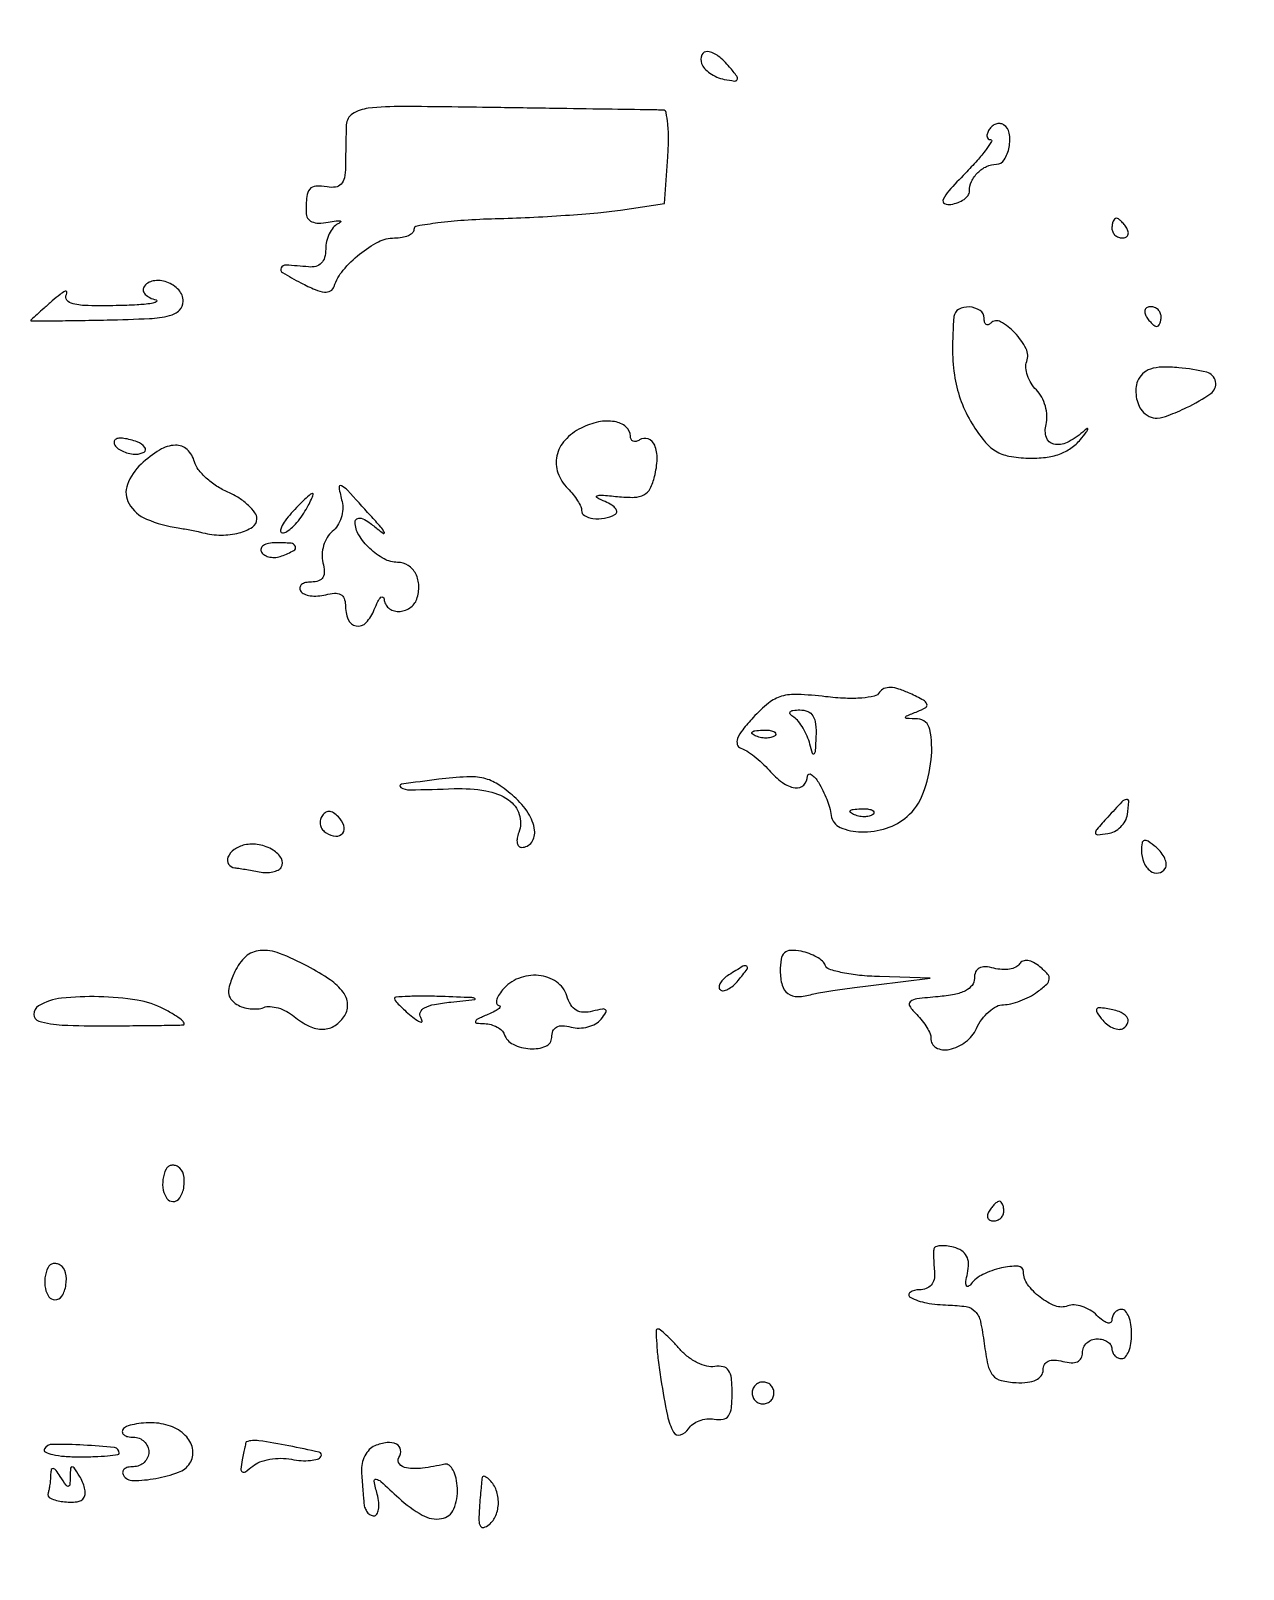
# Model space of a CAD drawing. Extents: x 0 to 5034, y 0 to 2560.
# Drawn here: x 1375 to 1498.4, y 389.6 to 546.1 of the extents above; entities that cross this region are included whole.
import ezdxf

# ---------------------------------------------------------------- set-up
doc = ezdxf.new("R2010")
doc.units = 0

msp = doc.modelspace()

# ---------------------------------------------------------------- linework, layer by layer
msp.add_lwpolyline([(1557.115, 263.193366, 0.000016), (1618.338811, 262.493314, 0.000014), (1679.769463, 261.794626, 0.006046)], format="xyb")
for points in [[(1443.249533, 542.75, 0.105041), (1443.546172, 542.244562, 0.054749), (1444.097281, 541.759869, 0.050949), (1444.799027, 541.367188, 0.05429), (1445.551034, 541.134661, 0.016462), (1446.604818, 540.966234, 0.332895), (1446.869986, 541.117054, 0.269635), (1446.831021, 541.452027, 0.012546), (1446.095723, 542.384661, 0.054734), (1444.939749, 543.50269, 0.133711), (1443.855066, 543.95301, 0.338837), (1443.28009, 543.619413, 0.180186)], [(1407.09738, 536.5, 0.001879), (1407.071579, 535.568368, 0.000983), (1407.0461, 534.408401, 0.000978), (1407.024638, 533.218866, 0.001499), (1407.01115, 532.188173, -0.045232), (1406.902783, 531.113409, -0.140747), (1406.575982, 530.47093, -0.172503), (1406.006218, 530.175066, -0.07643), (1405.147193, 530.188173, 0.050121), (1403.985093, 530.266921, 0.214964), (1403.376986, 529.968673, 0.151687), (1403.072996, 529.229669, 0.022297), (1403, 527.59362, 0.134984), (1403.156417, 527.024786, 0.156254), (1403.575753, 526.653944, 0.106399), (1404.276711, 526.510319, 0.043416), (1405.25, 526.604708, -0.012417), (1406.055407, 526.733546, -0.077386), (1406.471875, 526.724934, -0.603897), (1406.508105, 526.611477, -0.087584), (1406.25, 526.427755, 0.109391), (1405.771446, 526.054964, 0.059819), (1405.367188, 525.426459, 0.055325), (1405.092965, 524.655056, 0.057818), (1405, 523.853808, -0.066863), (1404.88737, 523.015328, -0.12663), (1404.551469, 522.427268, -0.138727), (1403.998304, 522.107449, -0.087695), (1403.25, 522.052296, 0.010726), (1400.950847, 522.23644, 0.305286), (1400.46271, 521.947718, 0.388516), (1400.608171, 521.472549, 0.012988), (1402.479994, 520.43382, 0.01888), (1403.925157, 519.748359, 0.074206), (1404.876304, 519.498393, 0.154682), (1405.485451, 519.620655, 0.188184), (1405.854994, 520.064981, -0.093572), (1406.774792, 521.715744, -0.049846), (1408.449019, 523.359566, -0.050235), (1410.362298, 524.602825, -0.119527), (1412, 525, 0.042162), (1412.765698, 525.064682, 0.061763), (1413.4125, 525.259047, 0.081132), (1413.851083, 525.544639, 0.210971), (1414, 525.881864, -0.364526), (1414.301154, 526.24005, -0.010439), (1416.423438, 526.564477, -0.016516), (1419.086946, 526.825766, -0.010022), (1422.25, 526.967291, 0.005818), (1425.737271, 527.093953, 0.005034), (1429.393382, 527.306277, 0.005071), (1432.702646, 527.565649, 0.014706), (1434.98279, 527.835428), (1439.46558, 528.5), (1439.810427, 533.25, 0.016324), (1439.883021, 535.071713, 0.027078), (1439.810857, 536.607338, 0.025944), (1439.633545, 537.757356, 0.352343), (1439.327637, 538.009022, -0.001053), (1438.695109, 538.017249, -0.00001), (1434.140099, 538.086181, -0.000034), (1428.89581, 538.166009, -0.000022), (1422.830146, 538.259022, 0.002051), (1412.865006, 538.371386, 0.029638), (1409.336933, 538.187459, 0.115673), (1407.728953, 537.61564, 0.246668)], [(1472.510081, 536.016312, 0.053703), (1472.323651, 535.626669, 0.116359), (1472.28831, 535.298542, 0.188467), (1472.403967, 535.085288, 0.17714), (1472.63715, 535, -0.584928), (1472.745245, 534.807776, -0.024171), (1472.193814, 533.992318, -0.02104), (1471.290409, 532.886501, -0.010677), (1470.067452, 531.569592, 0.008674), (1468.41239, 529.801645, 0.076461), (1467.825287, 528.910326, 0.409336), (1467.968784, 528.5138, 0.149153), (1468.621285, 528.414922, 0.053144), (1469.339903, 528.599883, 0.066084), (1469.948127, 528.924366, 0.079473), (1470.359473, 529.33184, 0.159204), (1470.5, 529.761996, -0.110653), (1470.720714, 530.747106, -0.086358), (1471.353493, 531.646507, -0.086358), (1472.252894, 532.279286, -0.110653), (1473.238004, 532.5, 0.26067), (1474.046315, 532.952127, 0.092246), (1474.538981, 534.234331, 0.087437), (1474.551034, 535.66249, 0.216079), (1473.980032, 536.512341, 0.11997), (1473.61064, 536.632615, 0.100694), (1473.200977, 536.581249, 0.091961), (1472.813618, 536.365159, 0.08142)], [(1485, 526, 0.105053), (1485.081062, 525.618444, 0.099167), (1485.311086, 525.29375, 0.09642), (1485.654762, 525.076123, 0.093332), (1486.059017, 525, 0.108972), (1486.413961, 525.078288, 0.182303), (1486.6254, 525.29375, 0.161196), (1486.656512, 525.6179, 0.082592), (1486.5, 526, 0.029505), (1486.231006, 526.382774, 0.035638), (1485.933975, 526.70625, 0.038439), (1485.65171, 526.934461, 0.151918), (1485.440983, 527, 0.210953), (1485.272352, 526.92554, 0.081139), (1485.129539, 526.70625, 0.061769), (1485.032345, 526.382849, 0.042167)], [(1386.491728, 519.986615, 0.204233), (1386.437931, 519.632221, 0.129181), (1386.644811, 519.261688, 0.087082), (1387.10058, 518.928741, 0.050549), (1387.737757, 518.691683, -0.660412), (1387.764969, 518.509557, -0.102982), (1387.275942, 518.332958, -0.02252), (1385.811536, 518.191535, -0.007819), (1383.690983, 518.116001, -0.009354), (1380.835038, 518.112403, -0.050608), (1379.297238, 518.295609, -0.164822), (1378.660806, 518.682675, -0.316691), (1378.612877, 519.25, 0.204561), (1378.64471, 519.502194, 0.458447), (1378.491089, 519.573222, 0.059687), (1377.967961, 519.255464, 0.013734), (1377.171894, 518.595012, 0.002305), (1376.339222, 517.85785, 0.003719), (1375.637865, 517.221705, 0.000742), (1375.027143, 516.657756, 0.207687), (1374.999562, 516.595012, 0.417751), (1375.037891, 516.556793, 0.000148), (1377.275944, 516.574142, 0.001916), (1379.777677, 516.603864, 0.001148), (1382.749562, 516.657387, 0.006594), (1387.075989, 516.80234, 0.048612), (1389.118555, 517.098158, 0.134208), (1390.118335, 517.654505, 0.201716), (1390.5, 518.562058, 0.189214), (1390.04991, 519.708847, 0.12091), (1388.83881, 520.506019, 0.127666), (1387.446196, 520.628216, 0.215963)], [(1468.916667, 517, 0.021975), (1468.78088, 513.537656, 0.04106), (1469.023943, 510.745031, 0.048114), (1469.674871, 508.346916, 0.047238), (1470.775012, 506.101688, 0.031065), (1472.020281, 504.32802, 0.087209), (1473.15421, 503.328297, 0.092547), (1474.52007, 502.807883, 0.037908), (1476.501596, 502.601688, 0.035129), (1478.236737, 502.675168, 0.057999), (1479.664097, 503.006995, 0.066593), (1480.833655, 503.611836, 0.067699), (1481.795761, 504.5, 0.007416), (1482.380743, 505.230366, 0.091686), (1482.543758, 505.545313, 0.717791), (1482.464914, 505.601651, 0.023979), (1482.023466, 505.25, -0.06611), (1480.441978, 504.194361, -0.166399), (1479.085897, 504.021518, -0.271521), (1478.328181, 504.704072, -0.141702), (1478.294349, 506.017591, 0.077046), (1478.384829, 506.90166, 0.054917), (1478.224495, 507.885653, 0.054664), (1477.852196, 508.816515, 0.074064), (1477.313853, 509.54329, -0.058204), (1476.776535, 510.222729, -0.056621), (1476.404348, 511.013867, -0.061536), (1476.243515, 511.792522, -0.112263), (1476.335434, 512.431743, 0.214233), (1476.26269, 513.736883, 0.069188), (1475.117554, 515.354834, 0.077586), (1473.677417, 516.476823, 0.334832), (1472.668848, 516.335515, -0.109963), (1472.414422, 516.173742, -0.251921), (1472.196474, 516.205849, -0.175975), (1472.047153, 516.432486, -0.058615), (1472, 516.833333, 0.250889), (1471.578532, 517.620413, 0.13418), (1470.502453, 517.977932, 0.135887), (1469.403346, 517.736628, 0.25572)], [(1488.5, 517, 0.029505), (1488.768994, 516.617226, 0.035638), (1489.066025, 516.29375, 0.038439), (1489.34829, 516.065539, 0.151918), (1489.559017, 516, 0.210953), (1489.727648, 516.07446, 0.081139), (1489.870461, 516.29375, 0.061769), (1489.967655, 516.617151, 0.042167), (1490, 517, 0.105053), (1489.918938, 517.381556, 0.099167), (1489.688914, 517.70625, 0.09642), (1489.345238, 517.923877, 0.093332), (1488.940983, 518, 0.108972), (1488.586039, 517.921712, 0.182303), (1488.3746, 517.70625, 0.161196), (1488.343488, 517.3821, 0.082592)], [(1487.609989, 510.426031, 0.073527), (1487.44473, 509.68568, 0.055564), (1487.476576, 508.852166, 0.056125), (1487.689524, 508.055957, 0.079984), (1488.060853, 507.426677, 0.100697), (1488.787275, 506.842419, 0.137674), (1489.605479, 506.673996, 0.07748), (1490.734517, 506.932724, 0.016264), (1492.59674, 507.747523, 0.04048), (1495.062933, 509.178912, 0.297871), (1495.550062, 510.381074, 0.291305), (1494.644735, 511.331814, 0.039457), (1491.799943, 511.80278, 0.026463), (1490.088923, 511.858029, 0.074345), (1488.910957, 511.656973, 0.110134), (1488.119191, 511.185745, 0.112509)], [(1430.982495, 505.663639, 0.091223), (1429.350846, 504.424236, 0.131062), (1428.519295, 502.821486, 0.140513), (1428.62478, 501.101187, 0.111701), (1429.622015, 499.520842, -0.025923), (1430.174168, 498.908262, -0.029449), (1430.635172, 498.26639, -0.030638), (1430.956039, 497.682813, -0.122324), (1431.035714, 497.285714, 0.281719), (1431.329976, 496.751879, 0.098438), (1432.197429, 496.462905, 0.074762), (1433.351758, 496.490526, 0.077137), (1434.433624, 496.857637, 0.245311), (1434.61324, 497.115413, 0.196183), (1434.524993, 497.447142, 0.091772), (1434.11129, 497.825134, 0.037422), (1433.433624, 498.180075, -0.021709), (1432.600923, 498.583428, -0.634231), (1432.610678, 498.763499, -0.117011), (1433.080344, 498.836066, -0.005501), (1434.687368, 498.689957, 0.028785), (1436.397878, 498.614444, 0.120849), (1437.386313, 498.871013, 0.153109), (1438.015827, 499.517056, 0.055727), (1438.467962, 500.728374, 0.052033), (1438.724865, 502.526235, 0.107648), (1438.476962, 503.9161, 0.211531), (1437.814564, 504.549345, 0.228759), (1436.930902, 504.457295, -0.078981), (1436.575041, 504.30854, -0.156976), (1436.273452, 504.330627, -0.184838), (1436.073415, 504.517007, -0.114288), (1436, 504.833994, 0.22272), (1435.554339, 505.784863, 0.133372), (1434.397511, 506.314073, 0.092662), (1432.741705, 506.279413, 0.065581)], [(1383.554254, 503.912215, 0.103615), (1383.886596, 503.562596, 0.051677), (1384.424671, 503.267963, 0.048156), (1385.068913, 503.067634, 0.051354), (1385.725684, 503, 0.134889), (1386.522162, 503.218855, 0.452265), (1386.609597, 503.686064, 0.139249), (1385.816064, 504.264166, 0.051837), (1384.466293, 504.607826, 0.055477), (1383.939897, 504.626198, 0.144908), (1383.589606, 504.49284, 0.231326), (1383.462892, 504.239991, 0.14181)], [(1386.222693, 501.992843, 0.115794), (1384.826423, 499.908425, 0.225307), (1384.989887, 497.956846, 0.163728), (1386.769436, 496.397818, 0.061708), (1390, 495.498142, -0.005833), (1390.647487, 495.393642, -0.004462), (1391.353125, 495.264797, -0.004512), (1392.011733, 495.132283, -0.010621), (1392.5, 495.018566, 0.060231), (1394.368505, 494.774765, 0.064659), (1396.195065, 494.994468, 0.08075), (1397.543727, 495.580633, 0.255248), (1398, 496.416182, 0.156608), (1397.796203, 497.050886, 0.050878), (1397.136289, 497.798677, 0.044929), (1396.184934, 498.531369, 0.037458), (1395.059706, 499.133865, -0.040425), (1393.900232, 499.763569, -0.039372), (1392.84621, 500.576606, -0.042132), (1392.038976, 501.441648, -0.103076), (1391.653326, 502.217683, 0.141435), (1390.907456, 503.471105, 0.201249), (1389.707466, 503.917059, 0.128689), (1388.098978, 503.424162, 0.049215)], [(1406.663142, 498.180143, -0.081888), (1406.735996, 497.393635, -0.061128), (1406.568527, 496.537402, -0.060939), (1406.198033, 495.744223, -0.080011), (1405.672757, 495.143376, 0.085621), (1405.150172, 494.531988, 0.061401), (1404.788002, 493.707233, 0.060483), (1404.632774, 492.804595, 0.076465), (1404.719866, 491.963232, -0.05036), (1404.860147, 491.066286, -0.148331), (1404.713318, 490.46631, -0.179946), (1404.283622, 490.118694, -0.081206), (1403.557614, 490, 0.054056), (1402.955556, 489.93472, 0.117061), (1402.538692, 489.733827, 0.188743), (1402.370451, 489.436942, 0.175788), (1402.441979, 489.09388, 0.15438), (1402.801315, 488.78447, 0.064046), (1403.424696, 488.607491, 0.054994), (1404.194768, 488.577577, 0.046215), (1405.000996, 488.710511, -0.047926), (1405.898632, 488.85537, -0.136314), (1406.513059, 488.726502, -0.17924), (1406.872633, 488.331424, -0.096213), (1407, 487.675648, 0.096192), (1407.290371, 486.180282, 0.261309), (1408.10334, 485.528197, 0.251764), (1409.111659, 485.871817, 0.092174), (1409.945072, 487.185755, -0.018692), (1410.308089, 488.001277, -0.073599), (1410.619202, 488.453003, -0.379234), (1410.816465, 488.471958, -0.2265), (1410.936614, 488.25, 0.110592), (1411.069115, 487.77301, 0.094839), (1411.397526, 487.367188, 0.089706), (1411.870862, 487.094665, 0.086078), (1412.416667, 487, 0.080979), (1412.990808, 487.093601, 0.067685), (1413.54527, 487.367188, 0.069), (1413.996642, 487.772203, 0.091774), (1414.269359, 488.25, 0.09136), (1414.4786, 489.60323, 0.113039), (1414.159033, 490.834554, 0.130124), (1413.384869, 491.686082, 0.144533), (1412.321583, 492, -0.126059), (1410.946571, 492.352262, -0.063962), (1409.492904, 493.410678, -0.064497), (1408.3708, 494.784478, -0.139922), (1408, 496.083559, -0.252642), (1408.18545, 496.427154, -0.220333), (1408.593791, 496.487701, -0.080308), (1409.291784, 496.153279, -0.022858), (1410.25, 495.42062, 0.028958), (1410.880504, 494.950603, 0.770421), (1410.976292, 495.036359, 0.06005), (1410.603481, 495.590473, 0.006268), (1409.562909, 496.765633, 0.0024), (1407.21403, 499.327439, 0.092788), (1406.594016, 499.787995, 0.610763), (1406.355309, 499.609245, 0.021812)], [(1401.5, 497, 0.023783), (1400.86822, 496.231402, 0.054918), (1400.490322, 495.5875, 0.123621), (1400.417273, 495.174354, 0.39357), (1400.604466, 495, 0.148421), (1401.039765, 495.132126, 0.039214), (1401.617189, 495.5875, 0.036238), (1402.222576, 496.234486, 0.030385), (1402.767927, 497, 0.011969), (1403.22204, 497.767444, 0.022348), (1403.546211, 498.4125, 0.022521), (1403.737291, 498.89657, 0.514817), (1403.663461, 499, 0.179787), (1403.45222, 498.921506, 0.008653), (1402.882132, 498.4125, 0.013215), (1402.219155, 497.766297, 0.009055)], [(1398.473008, 493.043674, 0.126981), (1398.809536, 492.720854, 0.081026), (1399.321649, 492.533742, 0.072258), (1399.926665, 492.506898, 0.066719), (1400.532025, 492.650663, 0.027681), (1401.769457, 493.205874, 0.395517), (1401.917133, 493.622791, 0.275668), (1401.476999, 493.936989, 0.020503), (1399.940983, 494, 0.045552), (1399.193244, 493.931736, 0.099152), (1398.660421, 493.719079, 0.177225), (1398.42542, 493.405148, 0.214542)], [(1461.365466, 478.78232, -0.200842), (1460.821668, 478.39343, -0.035613), (1459.557252, 478.198182, -0.031579), (1457.874545, 478.166418, -0.018408), (1455.861893, 478.329951, 0.017742), (1453.0144, 478.565133, 0.082054), (1451.378752, 478.37319, 0.10138), (1450.065618, 477.685167, 0.034621), (1448.489862, 476.205641, 0.020127), (1447.432915, 474.969525, 0.071567), (1446.912551, 474.069652, 0.167555), (1446.8828, 473.467493, 0.248342), (1447.242762, 473.095894, -0.064795), (1447.836475, 472.813568, -0.022844), (1448.605767, 472.265564, -0.022231), (1449.405779, 471.579183, -0.024282), (1450.117295, 470.843482, 0.053831), (1451.474415, 469.596561, 0.121855), (1452.754187, 469.065962, 0.233696), (1453.633721, 469.346377, 0.197169), (1454.030409, 470.25, -0.60893), (1454.40635, 470.432786, -0.097618), (1455.12901, 469.633049, -0.0402), (1455.99108, 467.892355, -0.058504), (1456.435316, 466.239762, 0.259324), (1457.357578, 465.034607, 0.099362), (1459.492664, 464.574942, 0.080956), (1462.059678, 464.956553, 0.101676), (1464.152048, 466.131871, 0.124299), (1465.775144, 468.459033, 0.063858), (1466.605265, 471.939323, 0.07537), (1466.471234, 474.993785, 0.346872), (1465.215549, 476.070285, -0.004135), (1464.107591, 476.124859, -0.393167), (1464.006107, 476.230759, -0.307345), (1464.097831, 476.370313, -0.003373), (1465.204371, 476.820285, 0.038048), (1466.052223, 477.23565, 0.372647), (1466.170086, 477.584538, 0.175697), (1465.817711, 477.97398, 0.011834), (1464.455044, 478.655597, 0.028771), (1463.325528, 479.11018, 0.071146), (1462.449795, 479.272293, 0.109484), (1461.804496, 479.156797, 0.15677)], [(1454.883999, 474.25, -0.004766), (1454.810277, 472.824996, -0.157827), (1454.686437, 472.509727, -0.599795), (1454.532853, 472.540397, -0.012082), (1454.268316, 473.5, 0.039387), (1453.99348, 474.319559, 0.034086), (1453.582211, 475.128314, 0.035575), (1453.105129, 475.811344, 0.078969), (1452.634318, 476.234687, -0.062581), (1452.262572, 476.547645, -0.374523), (1452.255726, 476.78089, -0.194031), (1452.547871, 476.940541, -0.027028), (1453.25, 476.984687, -0.101656), (1454.051478, 476.827332, -0.160284), (1454.576364, 476.372195, -0.110555), (1454.847614, 475.549181, -0.035092)], [(1450.729167, 474.395833, -0.126455), (1450.402231, 474.202593, -0.060344), (1449.916927, 474.123424, -0.05415), (1449.359369, 474.160852, -0.051402), (1448.8125, 474.316886, -0.054073), (1448.395823, 474.538436, -0.470617), (1448.37858, 474.720685, -0.168741), (1448.670344, 474.862007, -0.018894), (1449.416667, 474.921053, -0.028489), (1450.112848, 474.910055, -0.077125), (1450.592839, 474.799335, -0.208169), (1450.77538, 474.614691, -0.296942)], [(1416.5, 469.932371, 0.005182), (1412.704173, 469.423091, 0.703308), (1412.638788, 469.102474, 0.142514), (1413.559519, 468.854612, 0.003357), (1418.073787, 468.975926, -0.049904), (1421.297465, 468.762385, -0.10814), (1423.590395, 467.843069, -0.16826), (1424.697848, 466.357646, -0.170025), (1424.64326, 464.512735, 0.048715), (1424.483447, 463.933156, 0.089097), (1424.486392, 463.444366, 0.138883), (1424.645058, 463.123916, 0.211848), (1424.924396, 463, 0.241993), (1425.957894, 463.531313, 0.193714), (1426.257473, 464.764076, 0.108673), (1425.604438, 466.494861, 0.066152), (1424.174557, 468.160455, 0.038173), (1422.527902, 469.420009, 0.087665), (1421.096301, 470.028301, 0.069816), (1419.3456, 470.181878, 0.017777)], [(1404.596556, 466.156231, 0.105525), (1404.439393, 465.716563, 0.099247), (1404.470283, 465.240657, 0.096292), (1404.684746, 464.801911, 0.09291), (1405.050219, 464.468963, 0.116221), (1406.032006, 464.141241, 0.258096), (1406.731074, 464.448742, 0.251496), (1406.853466, 465.214666, 0.113251), (1406.296201, 466.103799, 0.053431), (1405.785686, 466.515485, 0.136091), (1405.335356, 466.655459, 0.169261), (1404.940704, 466.531428, 0.094625)], [(1460.729167, 466.395833, -0.126455), (1460.402231, 466.202593, -0.060344), (1459.916927, 466.123424, -0.05415), (1459.359369, 466.160852, -0.051402), (1458.8125, 466.316886, -0.054073), (1458.395823, 466.538436, -0.470617), (1458.37858, 466.720685, -0.168741), (1458.670344, 466.862007, -0.018894), (1459.416667, 466.921053, -0.028489), (1460.112848, 466.910055, -0.077125), (1460.592839, 466.799335, -0.208169), (1460.77538, 466.614691, -0.296942)], [(1484.568603, 466.075805, 0.005286), (1483.46245, 464.827239, 0.18237), (1483.328564, 464.464567, 0.435285), (1483.519364, 464.289449, 0.016801), (1484.580487, 464.408934, 0.084275), (1485.268867, 464.632391, 0.071263), (1485.890588, 465.080312, 0.072374), (1486.353247, 465.67682, 0.09263), (1486.578388, 466.333129, 0.019066), (1486.721463, 467.657664, 0.473108), (1486.487066, 467.878874, 0.172957), (1486.017329, 467.640342, 0.00571)], [(1396.75, 463.247923, 0.096732), (1395.693148, 462.782759, 0.140165), (1395.051937, 461.997557, 0.255145), (1395.116993, 461.302706, 0.222609), (1395.75, 460.923489, -0.012202), (1396.150861, 460.872684, -0.003176), (1396.792584, 460.771216, -0.003226), (1397.522549, 460.646195, -0.003291), (1398.246029, 460.512555, 0.04592), (1398.950504, 460.443675, 0.052472), (1399.623969, 460.510673, 0.059927), (1400.170381, 460.694002, 0.144442), (1400.485019, 460.97576, 0.27797), (1400.495085, 461.864758, 0.123964), (1399.641815, 462.731446, 0.090974), (1398.217348, 463.275899, 0.101697)], [(1488, 462.681462, 0.097687), (1488.239229, 461.46868, 0.13552), (1488.914106, 460.597155, 0.207611), (1489.73197, 460.402999, 0.213376), (1490.419891, 460.870381, 0.16352), (1490.522056, 461.307895, 0.079103), (1490.37665, 461.871131, 0.065296), (1490.01722, 462.469488, 0.05173), (1489.48899, 463.009138, 0.020503), (1488.689439, 463.619137, 0.209835), (1488.290494, 463.698784, 0.309419), (1488.059463, 463.452786, 0.038489)], [(1395.763096, 450.379397, 0.024698), (1395.239376, 449.061056, 0.097595), (1395.123176, 448.200257, 0.150577), (1395.361697, 447.565225, 0.089995), (1395.966172, 447.020907, 0.063925), (1396.585344, 446.740009, 0.046588), (1397.326114, 446.5859, 0.04716), (1398.069809, 446.572693, 0.072606), (1398.696561, 446.713801, -0.108708), (1399.348835, 446.812278, -0.054656), (1400.172845, 446.665799, -0.050539), (1401.029858, 446.317401, -0.05259), (1401.787245, 445.807875, 0.06079), (1403.321833, 444.811541, 0.119219), (1404.735674, 444.499679, 0.143899), (1405.958057, 444.885928, 0.106736), (1406.945724, 445.912179, 0.16028), (1407.228881, 447.091097, 0.142292), (1406.777326, 448.273426, 0.08182), (1405.466542, 449.519292, 0.026341), (1403.164467, 450.91198, 0.031467), (1400.310312, 452.215722, 0.109789), (1398.318956, 452.510311, 0.167225), (1396.870613, 451.892462, 0.102524)], [(1451.25, 450.41851, 0.067031), (1451.443212, 448.983767, 0.170282), (1452.032861, 448.131154, 0.166558), (1453.036379, 447.822563, 0.06354), (1454.5, 448.056757, -0.031547), (1455.150926, 448.204027, -0.00277), (1456.821875, 448.463216, -0.003622), (1458.820617, 448.747133, -0.00281), (1461, 449.028157), (1466.5, 449.705958), (1461.333333, 449.852979, -0.018103), (1459.32943, 449.982711, -0.026595), (1457.585488, 450.253473, -0.024872), (1456.238721, 450.607333, -0.240051), (1455.830031, 451.009908, 0.133795), (1455.552436, 451.426519, 0.048457), (1454.969033, 451.843182, 0.043763), (1454.208397, 452.197455, 0.03956), (1453.371697, 452.428418, 0.051718), (1452.299382, 452.521847, 0.187635), (1451.677082, 452.267943, 0.165949), (1451.344172, 451.633983, 0.038681)], [(1446.02896, 450.03906, 0.044429), (1445.507686, 449.640546, 0.073916), (1445.159984, 449.21208, 0.108439), (1445.032091, 448.823706, 0.225585), (1445.13646, 448.530207, 0.234162), (1445.452534, 448.423579, 0.085026), (1445.916631, 448.569338, 0.06172), (1446.453252, 448.934292, 0.039407), (1446.979944, 449.475834, 0.011124), (1447.89468, 450.6293, 0.447869), (1447.839289, 450.911334, 0.273213), (1447.458847, 450.911828, 0.007952)], [(1475.588032, 451.142438, -0.14849), (1475.21634, 450.81486, -0.06566), (1474.58412, 450.621755, -0.056691), (1473.80743, 450.581295, -0.048679), (1472.999004, 450.710511, 0.047925), (1472.101646, 450.855328, 0.13618), (1471.487147, 450.726617, 0.179182), (1471.127459, 450.331924, 0.096404), (1471, 449.676997, -0.163621), (1470.761502, 448.967695, -0.113904), (1470.107488, 448.422137, -0.070319), (1468.979626, 448.038341, -0.025921), (1467.310686, 447.810365, 0.009006), (1465.152089, 447.589553, 0.14434), (1464.485239, 447.30237, 0.388186), (1464.422726, 446.848529, 0.046355), (1465.132114, 446, -0.029694), (1465.705044, 445.359276, -0.03273), (1466.178094, 444.674878, -0.034696), (1466.498625, 444.04385, -0.120431), (1466.571429, 443.595329, 0.297876), (1467.097694, 442.632515, 0.176903), (1468.441716, 442.441223, 0.110005), (1470.116511, 443.205135, 0.124692), (1471.218399, 444.579988, -0.052008), (1471.762534, 445.505599, -0.053537), (1472.481337, 446.289122, -0.059191), (1473.257702, 446.823956, -0.121845), (1473.969385, 447, 0.06076), (1474.728602, 447.092602, 0.030065), (1475.656831, 447.382643, 0.02931), (1476.596226, 447.803922, 0.037817), (1477.39917, 448.302613, 0.024847), (1478.360363, 449.081571, 0.184701), (1478.624581, 449.595628, 0.215396), (1478.457687, 450.10812, 0.034749), (1477.679328, 450.851171, 0.047866), (1477.027978, 451.293982, 0.091005), (1476.428371, 451.492616, 0.128952), (1475.937525, 451.434375, 0.162055)], [(1423, 448.5, 0.035357), (1422.583455, 447.919039, 0.079788), (1422.377077, 447.419979, 0.162647), (1422.406986, 447.087035, 0.276313), (1422.627555, 446.929715, -0.379839), (1422.739372, 446.8131, -0.234052), (1422.656219, 446.627618, -0.053741), (1422.213358, 446.336108, -0.01723), (1421.5, 446, 0.007772), (1420.443222, 445.526294, 0.200003), (1420.236064, 445.298987, 0.483281), (1420.337827, 445.135261, 0.018046), (1421.166667, 445.070285, -0.055365), (1421.829094, 444.968296, -0.057849), (1422.442637, 444.723986, -0.06442), (1422.918669, 444.381851, -0.124945), (1423.169969, 443.990092, 0.203328), (1424.07132, 442.968474, 0.095623), (1425.807061, 442.514143, 0.113512), (1427.392878, 442.771228, 0.304965), (1428, 443.674049, -0.095688), (1428.126089, 444.32687, -0.176742), (1428.482463, 444.723921, -0.137162), (1429.087999, 444.857324, -0.050041), (1429.963232, 444.719866, 0.069325), (1430.795437, 444.621756, 0.059144), (1431.671104, 444.744469, 0.061554), (1432.456372, 445.058417, 0.093972), (1433.020383, 445.52456, 0.026312), (1433.515633, 446.189576, 0.367765), (1433.483238, 446.464418, 0.239972), (1433.153565, 446.558364, 0.015589), (1432.153554, 446.329904, -0.070326), (1431.224642, 446.22227, -0.129838), (1430.499678, 446.433326, -0.122415), (1429.945785, 446.986935, -0.058744), (1429.529016, 447.908579, 0.166907), (1428.482273, 449.320063, 0.128601), (1426.666671, 449.974869, 0.117386), (1424.627359, 449.680484, 0.125911)], [(1375.786239, 446.867888, 0.253161), (1375.29717, 446.016319, 0.340074), (1375.802017, 445.32419, 0.061149), (1378.201936, 444.929877, 0.011389), (1382.675044, 444.849686, 0.000812), (1385.362153, 444.867086, 0.001102), (1387.788919, 444.892092, 0.000732), (1389.826364, 444.92056, 0.01231), (1390.5, 444.947557, 0.529413), (1390.598942, 445.115528, 0.110402), (1390.344184, 445.442839, 0.037584), (1389.626208, 445.94932, 0.014639), (1388.565308, 446.542677, 0.080612), (1385.823111, 447.450801, 0.033382), (1381.921741, 447.811461, 0.032499), (1378.107849, 447.660611, 0.112741)], [(1412, 447.622445, 0.180102), (1412.07925, 447.409568, 0.013943), (1412.497013, 446.952641, 0.017666), (1413.043809, 446.425676, 0.012524), (1413.691958, 445.872445, 0.015306), (1414.343745, 445.376029, 0.109045), (1414.706507, 445.221347, 0.540313), (1414.813995, 445.333118, 0.079027), (1414.671021, 445.688387, -0.239439), (1414.632756, 446.231755, -0.175182), (1415.050381, 446.683142, -0.073608), (1416.056323, 447.02819, -0.019879), (1417.729062, 447.270283, 0.001283), (1420.168364, 447.531163, 0.725935), (1420.188816, 447.629109, 0.121304), (1419.882385, 447.717015, 0.000642), (1416.75, 447.831897, 0.007445), (1414.928667, 447.869212, 0.012416), (1413.395313, 447.839713, 0.006052), (1412.136827, 447.768947, 0.394354)], [(1484.057499, 445.430717, 0.057839), (1484.575529, 444.935862, 0.069725), (1485.163196, 444.608881, 0.082515), (1485.727586, 444.4922, 0.14929), (1486.179838, 444.611146, 0.174572), (1486.62756, 445.174461, 0.268114), (1486.508192, 445.769411, 0.12951), (1485.725197, 446.295141, 0.04703), (1484.415248, 446.615318, 0.032229), (1483.671466, 446.675915, 0.335379), (1483.438726, 446.506105, 0.231359), (1483.494308, 446.164781, 0.019148)], [(1388.754232, 430.266312, 0.084697), (1388.436116, 429.221291, 0.082939), (1388.479003, 428.121909, 0.104464), (1388.84371, 427.288862, 0.234312), (1389.437328, 426.972506, 0.26629), (1390.162879, 427.360605, 0.1021), (1390.575922, 428.472687, 0.093314), (1390.533019, 429.735512, 0.201974), (1389.980032, 430.512341, 0.086456), (1389.629461, 430.652808, 0.102024), (1389.272696, 430.654687, 0.11056), (1388.965717, 430.518222, 0.11748)], [(1472.5, 426, 0.082592), (1472.343488, 425.6179, 0.161196), (1472.3746, 425.29375, 0.182303), (1472.586039, 425.078288, 0.108972), (1472.940983, 425, 0.093332), (1473.345238, 425.076123, 0.09642), (1473.688914, 425.29375, 0.099167), (1473.918938, 425.618444, 0.105053), (1474, 426, 0.042167), (1473.967655, 426.382849, 0.061769), (1473.870461, 426.70625, 0.081139), (1473.727648, 426.92554, 0.210953), (1473.559017, 427, 0.151918), (1473.34829, 426.934461, 0.038439), (1473.066025, 426.70625, 0.035638), (1472.768994, 426.382774, 0.029505)], [(1466.884846, 422.15638, 0.040633), (1466.851231, 421.793817, 0.009336), (1466.855809, 421.178749, 0.00959), (1466.888018, 420.468124, 0.009225), (1466.947704, 419.75, -0.085372), (1466.898436, 419.036679, -0.122116), (1466.605528, 418.477228, -0.123557), (1466.088304, 418.123696, -0.088659), (1465.396192, 418, 0.146119), (1464.453162, 417.718399, 0.570441), (1464.47521, 417.243332, 0.076641), (1466.148369, 416.661552, 0.04091), (1468.332745, 416.442649, -0.034935), (1470.168763, 416.280761, -0.166661), (1471.085345, 415.794134, -0.136153), (1471.611721, 414.787472, -0.020587), (1472, 412.525302, 0.021402), (1472.374871, 410.362408, 0.11827), (1472.884994, 409.305991, 0.161842), (1473.735152, 408.767532, 0.050455), (1475.25, 408.549631, 0.037972), (1476.416763, 408.589163, 0.081944), (1477.279468, 408.83099, 0.121933), (1477.805897, 409.256248, 0.163596), (1478, 409.83361, -0.122522), (1478.138714, 410.391191, -0.169095), (1478.513813, 410.739317, -0.119863), (1479.1378, 410.849329, -0.047962), (1480, 410.710251, 0.047946), (1480.863891, 410.570873, 0.120594), (1481.487449, 410.681695, 0.169691), (1481.861786, 411.031896, 0.121219), (1482, 411.59362, -0.10582), (1482.114852, 412.13022, -0.099296), (1482.440625, 412.586876, -0.096212), (1482.927393, 412.892981, -0.092647), (1483.5, 413, -0.064853), (1484.073457, 412.925306, -0.082425), (1484.559375, 412.70625, -0.098894), (1484.884432, 412.381354, -0.148195), (1485, 412, 0.099038), (1485.076342, 411.618362, 0.097945), (1485.29375, 411.29375, 0.097945), (1485.618362, 411.076342, 0.099038), (1486, 411, 0.226478), (1486.382936, 411.182831, 0.074992), (1486.70625, 411.734375, 0.057076), (1486.926884, 412.542644, 0.038131), (1487, 413.5, 0.038131), (1486.926884, 414.457356, 0.057076), (1486.70625, 415.265625, 0.074992), (1486.382936, 415.817169, 0.226478), (1486, 416, 0.106313), (1485.618459, 415.917947, 0.099376), (1485.29375, 415.685268, 0.096076), (1485.076077, 415.337584, 0.09221), (1485, 414.928571, -0.251379), (1484.859544, 414.666853, -0.222687), (1484.550874, 414.621001, -0.09055), (1484.059246, 414.871573, -0.03337), (1483.471061, 415.386082, 0.060028), (1482.778789, 415.929469, 0.057317), (1481.966673, 416.30297, 0.061906), (1481.162551, 416.460041, 0.109347), (1480.49676, 416.360383, -0.18613), (1479.235475, 416.362453, -0.072168), (1477.68854, 417.235427, -0.070932), (1476.422495, 418.537659, -0.158734), (1476, 419.834952, 0.406808), (1475.453096, 420.395899, 0.063821), (1473.75888, 420.222285, 0.054131), (1471.857715, 419.554596, 0.117835), (1470.663253, 418.587716, -0.10051), (1470.370527, 418.333692, -0.469917), (1470.189462, 418.402716, -0.117192), (1470.148739, 418.831503, -0.018881), (1470.297079, 419.663749, 0.055403), (1470.402507, 420.679217, 0.121009), (1470.211612, 421.43283, 0.13323), (1469.710223, 421.96691, 0.074206), (1468.883825, 422.320129, 0.032464), (1468.153689, 422.461211, 0.051972), (1467.519547, 422.475239, 0.069889), (1467.064108, 422.372779, 0.265028)], [(1376.754232, 420.266312, 0.084697), (1376.436116, 419.221291, 0.082939), (1376.479003, 418.121909, 0.104464), (1376.84371, 417.288862, 0.234312), (1377.437328, 416.972506, 0.26629), (1378.162879, 417.360605, 0.1021), (1378.575922, 418.472687, 0.093314), (1378.533019, 419.735512, 0.201974), (1377.980032, 420.512341, 0.086456), (1377.629461, 420.652808, 0.102024), (1377.272696, 420.654687, 0.11056), (1376.965717, 420.518222, 0.11748)], [(1439.109062, 408.873616, 0.010832), (1439.772611, 405.194631, 0.077438), (1440.398526, 403.504493, 0.356758), (1441.104358, 403.225688, 0.178884), (1441.910852, 403.855755, -0.100112), (1442.353315, 404.327734, -0.066062), (1443.012982, 404.676355, -0.062811), (1443.779392, 404.854821, -0.07028), (1444.536422, 404.826795, 0.088139), (1445.430268, 404.825445, 0.202152), (1445.985164, 405.183657, 0.124153), (1446.280869, 405.989767, 0.026143), (1446.359887, 407.5, 0.026618), (1446.280721, 408.98603, 0.118799), (1445.989309, 409.802211, 0.197514), (1445.449146, 410.17284, 0.097027), (1444.600984, 410.188031, -0.106515), (1443.797559, 410.217521, -0.052395), (1442.833435, 410.573406, -0.048607), (1441.868256, 411.172416, -0.050986), (1441.053745, 411.938031, 0.01244), (1440.333503, 412.727893, 0.017389), (1439.648746, 413.394297, 0.013815), (1439.056704, 413.902569, 0.172116), (1438.782049, 414, 0.423001), (1438.616192, 413.829106, 0.008449), (1438.678723, 412.494125, 0.014636), (1438.833009, 410.839456, 0.008635)], [(1448.552786, 408.08541, 0.099038), (1448.401684, 407.679226, 0.097945), (1448.417584, 407.244476, 0.097945), (1448.597789, 406.848514, 0.099038), (1448.91459, 406.552786, 0.099038), (1449.320774, 406.401684, 0.097945), (1449.755524, 406.417584, 0.097945), (1450.151486, 406.597789, 0.099038), (1450.447214, 406.91459, 0.099038), (1450.598316, 407.320774, 0.097945), (1450.582416, 407.755524, 0.097945), (1450.402211, 408.151486, 0.099038), (1450.08541, 408.447214, 0.099038), (1449.679226, 408.598316, 0.097945), (1449.244476, 408.582416, 0.097945), (1448.848514, 408.402211, 0.099038)], [(1384.367878, 403.786222, 0.192903), (1384.316076, 403.488817, 0.184505), (1384.482664, 403.230953, 0.108613), (1384.877913, 403.056369, 0.049931), (1385.440983, 403, -0.095165), (1386.036055, 402.885705, -0.09695), (1386.542039, 402.559375, -0.098802), (1386.880765, 402.072373, -0.103052), (1387, 401.5, -0.103052), (1386.880765, 400.927627, -0.098802), (1386.542039, 400.440625, -0.09695), (1386.036055, 400.114295, -0.095165), (1385.440983, 400, 0.055748), (1384.882027, 399.937484, 0.120385), (1384.497128, 399.745645, 0.189871), (1384.344583, 399.462066, 0.169554), (1384.417116, 399.134109, 0.263112), (1385.412514, 398.586878, 0.041608), (1387.718552, 398.806774, 0.043072), (1390.028621, 399.432021, 0.162517), (1391.185322, 400.353395, 0.181172), (1391.479958, 401.686687, 0.147365), (1390.861228, 403.023115, 0.114206), (1389.429119, 404.039375, 0.086712), (1387.542841, 404.454729, 0.027818), (1386.477735, 404.442081, 0.035022), (1385.500962, 404.306912, 0.037633), (1384.728643, 404.082524, 0.166318)], [(1376.380278, 401.806286, 0.446572), (1376.471546, 401.496401, 0.055479), (1377.220681, 401.236847, 0.036915), (1378.418382, 401.057194, 0.018775), (1379.940983, 401, 0.009027), (1381.497282, 401.0281, 0.014958), (1382.807664, 401.114737, 0.008653), (1383.863316, 401.234791, 0.376475), (1384, 401.390594, 0.383488), (1383.508885, 401.936751, 0.012883), (1380.369686, 402.189262, 0.013893), (1377.217234, 402.273505, 0.259648)], [(1396.923489, 402.526426, 0.257188), (1396.886751, 402.485767, 0.001531), (1396.768639, 401.977307, 0.005767), (1396.640866, 401.388385, 0.003576), (1396.503782, 400.694193, 0.020293), (1396.365632, 399.762666, 0.294066), (1396.508464, 399.478219, 0.294308), (1396.826388, 399.490631, 0.020315), (1397.574547, 400.061868, -0.086289), (1398.298659, 400.477018, -0.043834), (1399.31623, 400.748593, -0.041811), (1400.445735, 400.850093, -0.048772), (1401.518121, 400.751785, 0.030348), (1402.521101, 400.622488, 0.039988), (1403.442888, 400.633924, 0.04488), (1404.169856, 400.767741, 0.188559), (1404.518297, 401.029605, 0.513621), (1404.337576, 401.462597, 0.00796), (1401.257792, 402.120673, 0.012061), (1398.205362, 402.64612, 0.120302)], [(1410, 402.124868, 0.10507), (1409.437306, 401.736523, 0.070218), (1408.982837, 401.096055, 0.066156), (1408.700974, 400.311263, 0.071224), (1408.643701, 399.5, 0.0007), (1408.706503, 398.642708, 0.000562), (1408.776415, 397.720312, 0.000567), (1408.842971, 396.867736, 0.001448), (1408.893701, 396.25, 0.069435), (1409.002281, 395.77226, 0.079861), (1409.235024, 395.367188, 0.091094), (1409.552354, 395.095417, 0.132398), (1409.90638, 395, 0.2636), (1410.207246, 395.170461, 0.097756), (1410.377806, 395.64513, 0.06444), (1410.392962, 396.354505, 0.037126), (1410.238445, 397.196188, -0.016114), (1409.936098, 398.526043, -0.524483), (1410.132027, 398.726188, -0.141974), (1410.606311, 398.49585, -0.003375), (1412.440344, 396.818123, 0.057725), (1414.828289, 395.068436, 0.172086), (1416.79469, 394.718342, 0.256451), (1418.038211, 395.696916, 0.115425), (1418.40549, 397.809212, 0.040601), (1418.264012, 398.821701, 0.06588), (1417.965275, 399.636144, 0.094184), (1417.566174, 400.13892, 0.236965), (1417.125061, 400.25, -0.023349), (1414.836002, 399.852428, -0.067635), (1413.231748, 399.868129, -0.184395), (1412.504295, 400.274601, -0.323123), (1412.457295, 400.930902, 0.175047), (1412.623372, 401.721747, 0.249733), (1412.209631, 402.29034, 0.144538), (1411.238898, 402.452186, 0.068315)], [(1377.015313, 399.25, -0.016849), (1376.991102, 398.723413, -0.014692), (1376.931061, 398.174878, -0.01493), (1376.84733, 397.681966, -0.041689), (1376.75, 397.345329, 0.406317), (1376.993176, 396.781361, 0.067065), (1378.257106, 396.447988, 0.056814), (1379.706175, 396.432843, 0.232606), (1380.430046, 396.886812, 0.142497), (1380.533795, 397.260978, 0.051618), (1380.469506, 397.813917, 0.045985), (1380.268496, 398.439707, 0.040358), (1379.94933, 399.047746, 0.009021), (1379.405538, 399.873974, 0.260919), (1379.186243, 399.98268, 0.377918), (1379.040218, 399.840259, 0.013707), (1379, 399, -0.013145), (1378.959637, 398.136384, -0.392993), (1378.812916, 398, -0.246379), (1378.590222, 398.116826, -0.007698), (1378, 399, 0.021149), (1377.559769, 399.621859, 0.167501), (1377.269141, 399.8125, 0.405416), (1377.081977, 399.704915, 0.066727)], [(1420.918758, 398.916667, 0.024045), (1420.878195, 398.637873, 0.001599), (1420.802878, 397.832151, 0.002306), (1420.720562, 396.870591, 0.001722), (1420.638355, 395.809804, 0.01861), (1420.591671, 394.537714, 0.131651), (1420.750592, 393.945874, 0.350155), (1421.089292, 393.813319, 0.09835), (1421.6247, 394.103492, 0.123179), (1422.315418, 395.044984, 0.093317), (1422.57309, 396.304911, 0.091104), (1422.356104, 397.599477, 0.109844), (1421.695611, 398.637722, 0.034396), (1421.422791, 398.875383, 0.07593), (1421.180471, 399.006602, 0.152378), (1421.009574, 399.013835, 0.287041)]]:
    msp.add_lwpolyline(points, format="xyb", close=True)

doc.saveas('drawing.dxf')
